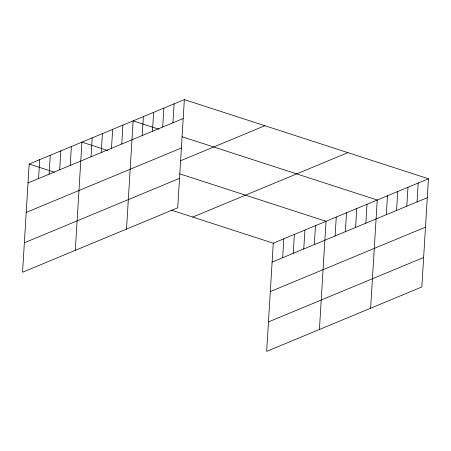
<?xml version="1.0" encoding="UTF-8"?>
<svg xmlns="http://www.w3.org/2000/svg" width="451" height="451" viewBox="0 0 451 451"><rect width="100%" height="100%" fill="white"/><g stroke="black" fill="none" stroke-linecap="round" stroke-linejoin="round"><path stroke-width="0.68" d="M184.346 99.609L29.168 164.034L22.55 272.235L177.728 207.81L184.346 99.609L428.45 178.765L421.832 286.966L266.654 351.391L273.272 243.19L428.45 178.765M38.561 178.573L39.722 159.654M49.114 174.193L50.27 155.274M59.667 169.813L60.823 150.893M70.221 165.427L71.376 146.513M75.311 250.328L81.93 142.133L107.704 150.487M91.012 156.796L92.173 137.876M101.255 152.545L102.411 133.626M111.498 148.289L112.654 129.375M121.742 144.038L122.897 125.119M126.522 229.069L133.141 120.868L158.915 129.228M142.223 135.531L143.379 116.617M152.466 131.28L153.622 112.361M162.71 127.03L163.865 108.11M172.947 122.779L174.109 103.86M282.664 257.73L283.82 238.81M293.218 253.349L294.373 234.43M303.771 248.969L304.927 230.049M314.324 244.589L315.48 225.669M319.415 329.489L326.034 221.289L179.611 173.804M335.116 235.952L336.271 217.032M345.359 231.701L346.515 212.782M355.602 227.451L356.758 208.531M365.84 223.194L367.001 204.28M370.621 308.225L377.239 200.024L182.114 136.749M386.327 214.693L387.482 195.773M396.57 210.437L397.726 191.523M406.808 206.186L407.969 187.266M417.051 201.935L418.207 183.016M28.013 182.954L183.191 118.523M26.209 212.415L181.387 147.99M180.406 160.81L264.9 125.728M24.354 242.773L179.532 178.342M192.718 217.072L347.896 152.641M272.111 262.11L427.294 197.685M270.312 291.572L425.49 227.146M268.452 321.929L423.636 257.498M29.168 164.034L54.3 172.186M170.98 210.025L273.272 243.19"/></g></svg>
